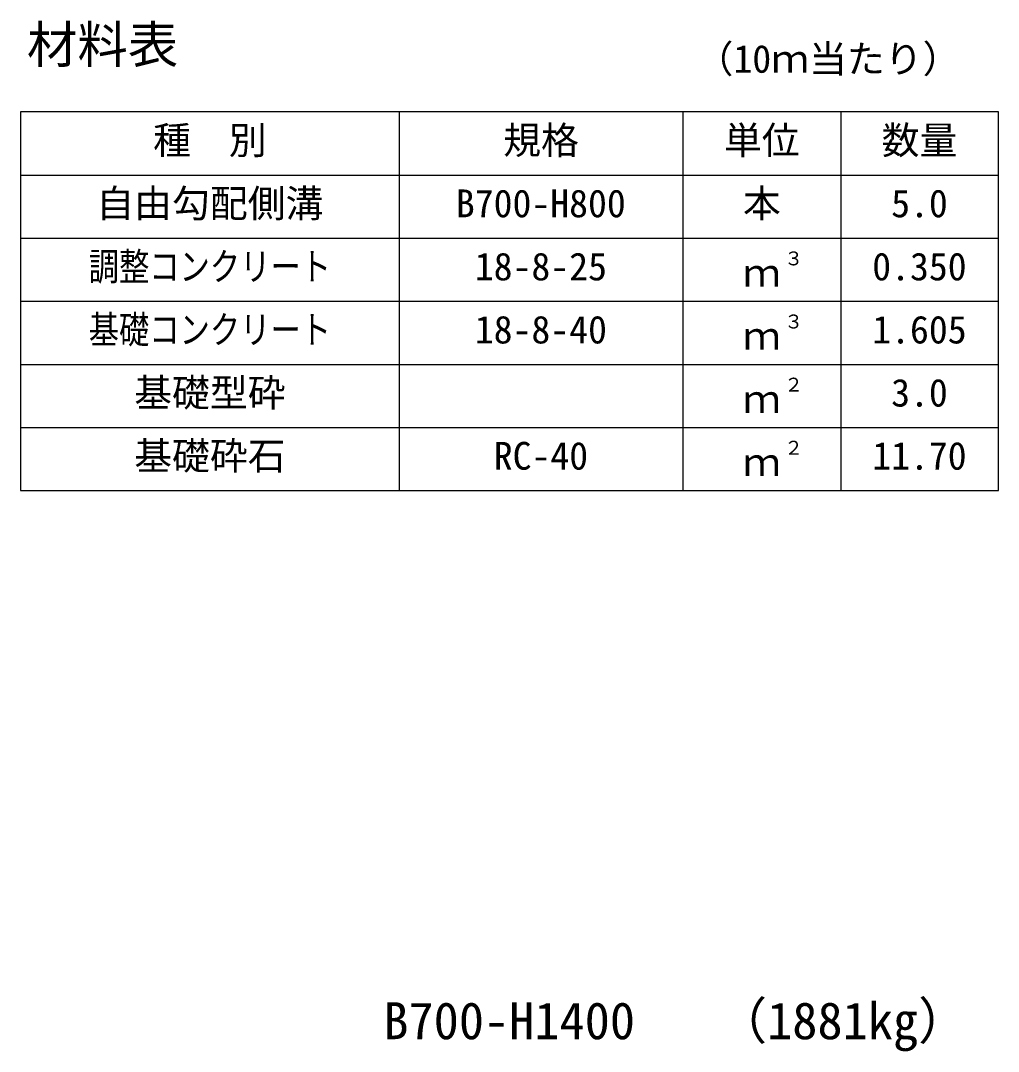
# Model space of a CAD drawing. Units: millimetres, scale not verified. Extents: x -16800 to 16800, y -5940 to 5940.
# Drawn here: x 6425 to 7975, y 32 to 1665 of the extents above; entities that cross this region are included whole.
import ezdxf
from ezdxf.enums import TextEntityAlignment as Align

# ---------------------------------------------------------------- set-up
doc = ezdxf.new("R2010")
doc.units = ezdxf.units.MM
doc.header["$LTSCALE"] = 20
for name, color, linetype, lineweight in [('0-3_HYO', 3, 'Continuous', 25), ('0-4_HYO2', 4, 'Continuous', 25), ('0-6_TXT', 7, 'Continuous', 25)]:
    doc.layers.add(name, color=color, linetype=linetype, lineweight=lineweight)
doc.styles.add('ＭＳ ゴシック', font='')
doc.styles.get('ＭＳ ゴシック').set_extended_font_data('MS Gothic')

msp = doc.modelspace()

# ---------------------------------------------------------------- linework, layer by layer
at = {"layer": '0-3_HYO'}
for p, q in [((7025, 1520.2), (7025, 920.2)), ((7475, 1520.2), (7475, 920.2)), ((7725, 1520.2), (7725, 920.2)), ((6425, 1420.2), (7975, 1420.2))]:
    msp.add_line(p, q, dxfattribs=at)
msp.add_lwpolyline([(6425, 920.2), (7975, 920.2), (7975, 1520.2), (6425, 1520.2)], close=True, dxfattribs=at)
at = {"layer": '0-4_HYO2'}
for p, q in [((6425, 1320.2), (7975, 1320.2)), ((6425, 1220.2), (7975, 1220.2)), ((6425, 1120.2), (7975, 1120.2)), ((6425, 1020.2), (7975, 1020.2))]:
    msp.add_line(p, q, dxfattribs=at)

# ---------------------------------------------------------------- texts
at = {"layer": '0-6_TXT', "style": 'ＭＳ ゴシック'}
for s, height, p in [('材料表', 58.65, (6435, 1580.2)), ('（10ｍ当たり）', 43.99, (7495, 1569.2)), ('種\u3000別', 43.99, (6635, 1440.2)), ('規格', 43.99, (7190, 1440.2)), ('単位', 43.99, (7540, 1440.2)), ('数量', 43.99, (7790, 1440.2)), ('自由勾配側溝', 43.99, (6545, 1340.2)), ('B700-H800', 43.99, (7115, 1340.2)), ('本', 43.99, (7570, 1340.2)), ('5.0', 43.99, (7805, 1340.2)), ('18-8-25', 43.99, (7145, 1240.2)), ('３', 21.99, (7635.54, 1270.57)), ('0.350', 43.99, (7775, 1240.2)), ('ｍ', 43.99, (7570, 1230.2)), ('18-8-40', 43.99, (7145, 1140.2)), ('３', 21.99, (7635.54, 1170.57)), ('1.605', 43.99, (7775, 1140.2)), ('ｍ', 43.99, (7570, 1130.2)), ('基礎型砕', 43.99, (6605, 1040.2)), ('２', 21.99, (7635.54, 1070.57)), ('3.0', 43.99, (7805, 1040.2)), ('ｍ', 43.99, (7570, 1030.2)), ('基礎砕石', 43.99, (6605, 940.2)), ('RC-40', 43.99, (7175, 940.2)), ('２', 21.99, (7635.54, 970.57)), ('11.70', 43.99, (7775, 940.2)), ('ｍ', 43.99, (7570, 930.2)), ('（1881kg）', 58.65, (7528.37, 33.34)), ('B700-H1400', 58.65, (7000, 33.34))]:
    msp.add_text(s, height=height, dxfattribs=at).set_placement(p, align=Align.BOTTOM_LEFT)
at = {"layer": '0-6_TXT', "style": 'ＭＳ ゴシック', "width": 0.8}
for s, p in [('調整コンクリート', (6533, 1240.2)), ('基礎コンクリート', (6533, 1140.2))]:
    msp.add_text(s, height=43.99, dxfattribs=at).set_placement(p, align=Align.BOTTOM_LEFT)

doc.saveas('drawing.dxf')
